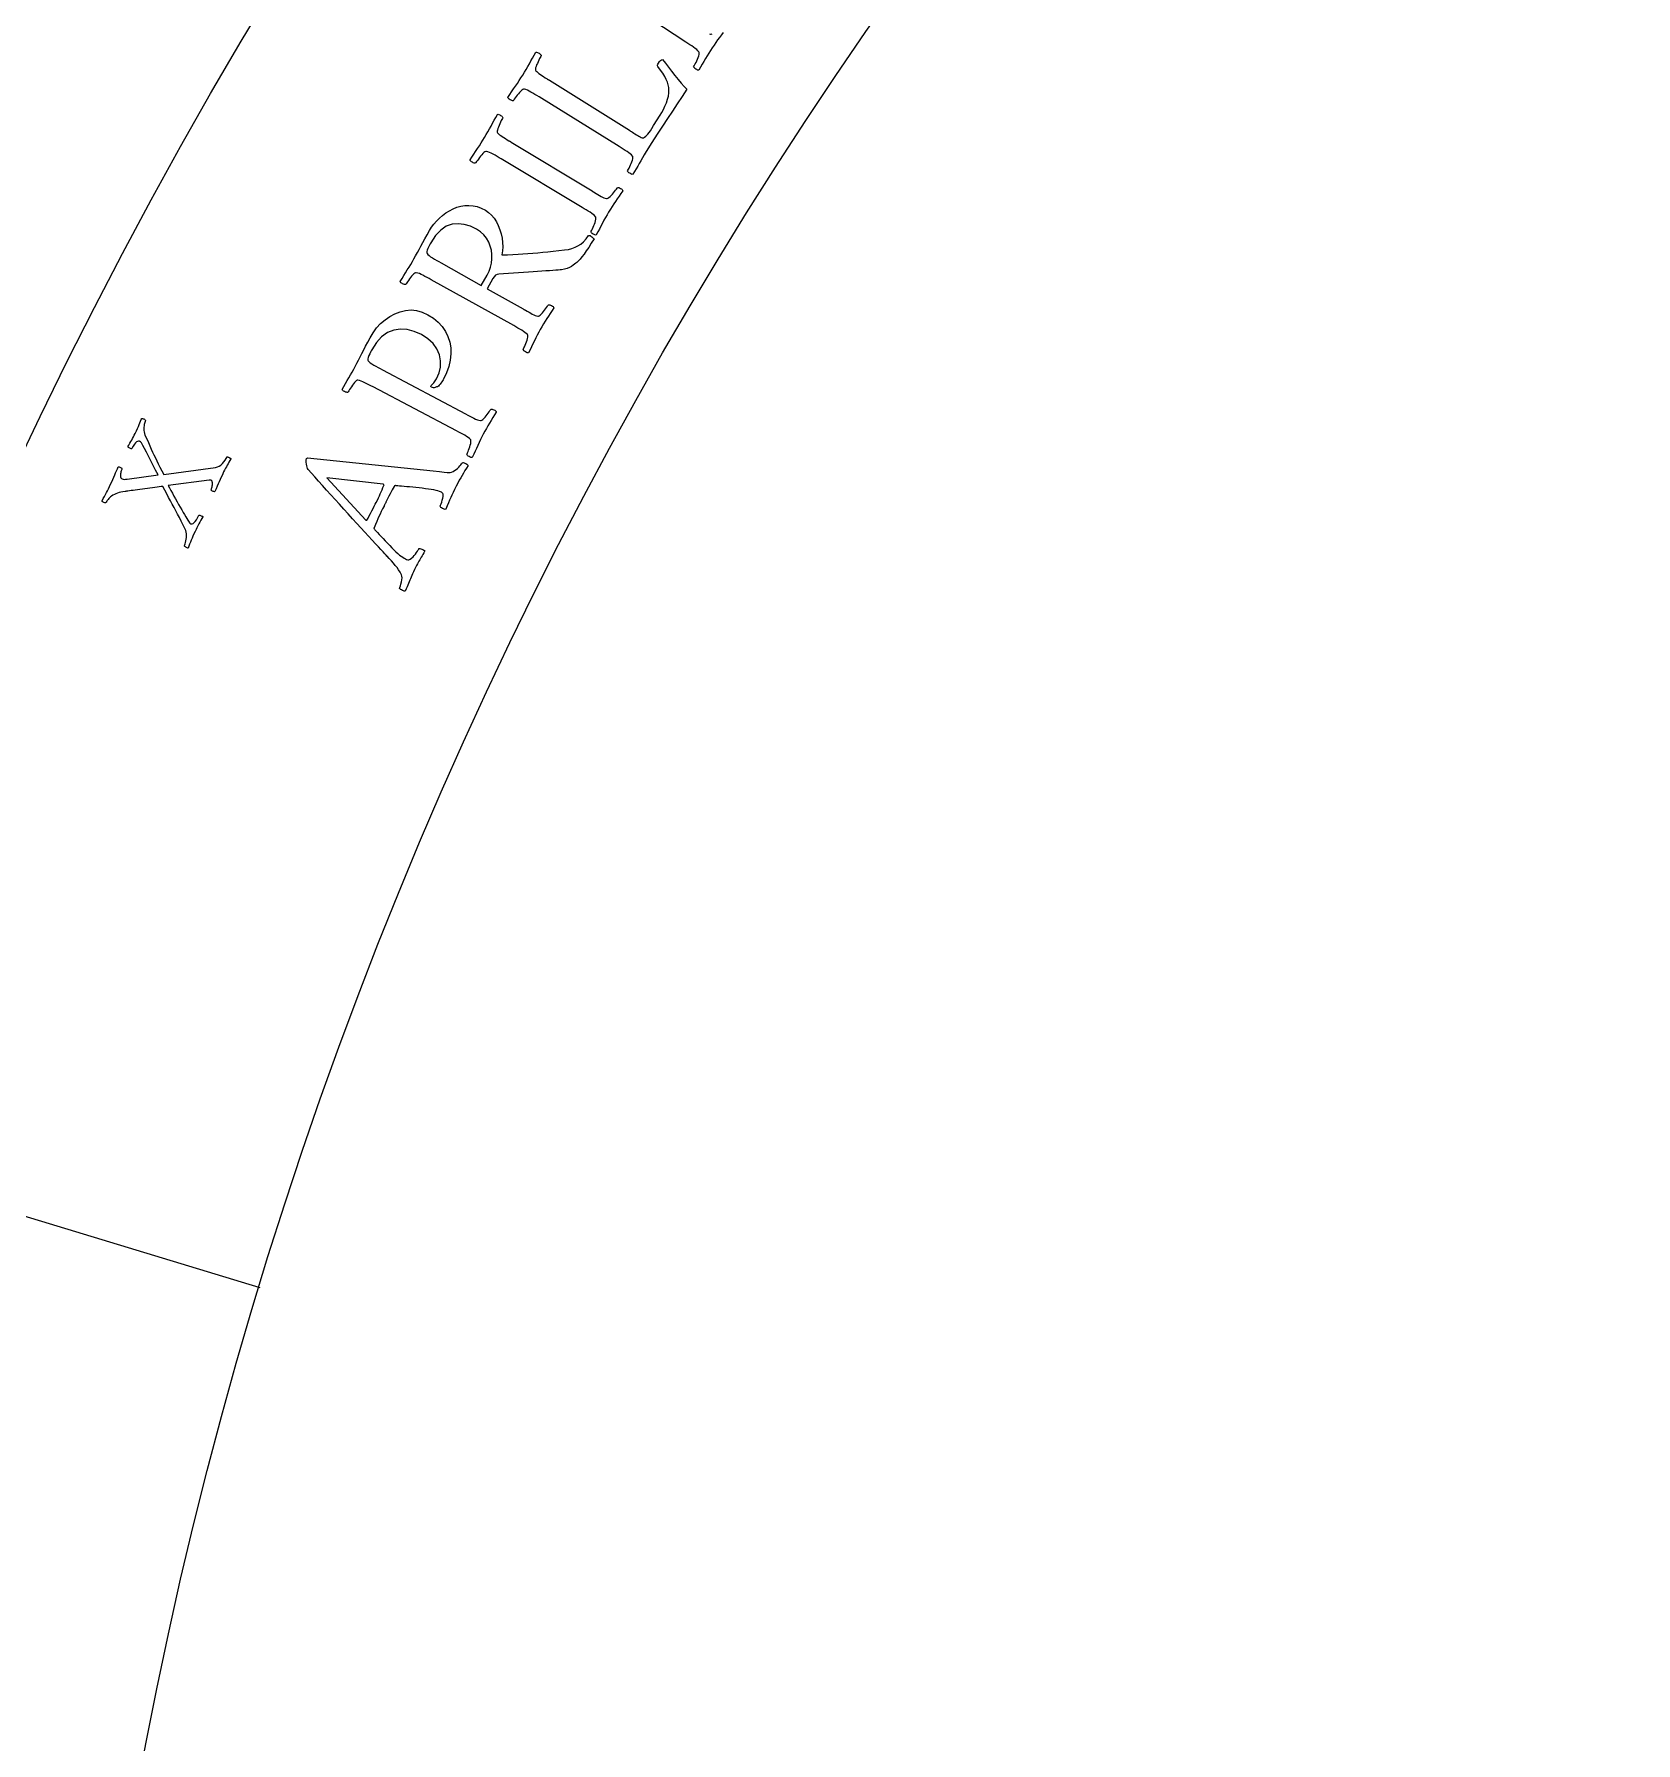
# Model space of a CAD drawing. Header units: millimetres. Extents: x -76 to 76, y -76 to 98.
# Drawn here: x -51.65 to -33.43, y 9.72 to 29.16 of the extents above; entities that cross this region are included whole.
import ezdxf

# ---------------------------------------------------------------- set-up
doc = ezdxf.new("R2010")
doc.units = ezdxf.units.MM
doc.layers.add('ENGRAVE', color=7, linetype='Continuous')
doc.layers.add('TEXT', color=5, linetype='Continuous')

msp = doc.modelspace()

# ---------------------------------------------------------------- linework, layer by layer
at = {"layer": 'ENGRAVE'}
msp.add_lwpolyline([(-57.8136, 17.5545), (-49.0871, 14.9047)], dxfattribs=at)
for radius in [74.48, 74.48, 72.485, 68.78, 68.78, 65.854, 60.42, 60.42, 57.228, 51.3, 51.3]:
    msp.add_circle((0, 0), radius, dxfattribs=at)
at = {"layer": 'TEXT'}
for points in [[(-43.813, 29.1827), (-43.8349, 29.1537), (-43.8562, 29.1253), (-43.8772, 29.0968), (-43.8979, 29.0676), (-43.9186, 29.0378), (-43.939, 29.0073), (-43.9586, 28.9772), (-43.9779, 28.9466), (-43.9969, 28.9154), (-44.0157, 28.8837), (-44.0344, 28.8515), (-44.0531, 28.819), (-44.0719, 28.7861), (-44.0906, 28.7528), (-44.0981, 28.7525), (-44.1065, 28.7544), (-44.1156, 28.7586), (-44.1257, 28.765), (-44.1351, 28.7724), (-44.1424, 28.7794), (-44.1477, 28.786), (-44.151, 28.7922), (-44.1461, 28.8001), (-44.1399, 28.8109), (-44.1324, 28.8246), (-44.1235, 28.8413), (-44.1144, 28.8595), (-44.1062, 28.8777), (-44.099, 28.896), (-44.0927, 28.9143), (-44.0881, 28.9309), (-44.0862, 28.944), (-44.0869, 28.9538), (-44.0903, 28.9601), (-44.1016, 28.973), (-44.1155, 28.9862), (-44.1318, 28.9997), (-44.1507, 29.0135), (-44.1712, 29.0277), (-44.1926, 29.0423), (-44.2149, 29.0572), (-44.2382, 29.0726), (-45.1352, 29.6621)], [(-43.9713, 29.1654), (-43.9579, 29.1606), (-43.9502, 29.1609), (-43.9407, 29.1645)]]:
    msp.add_lwpolyline(points, dxfattribs=at)
for points in [[(-44.8819, 28.0685), (-44.8795, 28.067), (-44.8765, 28.0651), (-44.8729, 28.0629), (-44.8688, 28.0603), (-44.8583, 28.0537), (-44.8462, 28.0461), (-44.8326, 28.0377), (-44.8176, 28.0282), (-44.802, 28.0187), (-44.7869, 28.0098), (-44.7724, 28.0017), (-44.7584, 27.9942), (-44.7458, 27.9882), (-44.7356, 27.9845), (-44.7278, 27.983), (-44.7224, 27.9838), (-44.7083, 27.9909), (-44.695, 28.0002), (-44.6824, 28.0116), (-44.6706, 28.0252), (-44.6579, 28.0423), (-44.6428, 28.064), (-44.6253, 28.0904), (-44.6054, 28.1216), (-44.5303, 28.2404), (-44.5116, 28.2719), (-44.4936, 28.306), (-44.4765, 28.3427), (-44.4601, 28.382), (-44.4463, 28.4214), (-44.4368, 28.4584), (-44.4316, 28.4932), (-44.4308, 28.5256), (-44.434, 28.5546), (-44.4403, 28.5846), (-44.4497, 28.6157), (-44.4623, 28.6479), (-44.4789, 28.6816), (-44.5004, 28.7171), (-44.5268, 28.7545), (-44.5581, 28.7937), (-44.5615, 28.8009), (-44.5616, 28.8098), (-44.5582, 28.8202), (-44.5515, 28.8324), (-44.5392, 28.8496), (-44.5273, 28.8626), (-44.5159, 28.8713), (-44.505, 28.8757), (-44.4712, 28.8319), (-44.4364, 28.7865), (-44.4006, 28.7395), (-44.3639, 28.6911), (-44.3275, 28.6446), (-44.2926, 28.6035), (-44.2592, 28.5678), (-44.2272, 28.5374), (-44.282, 28.453), (-44.3369, 28.3691), (-44.392, 28.2858), (-44.4474, 28.2029), (-44.5042, 28.1173), (-44.5637, 28.026), (-44.6259, 27.9287), (-44.6907, 27.8255), (-44.7128, 27.7895), (-44.7333, 27.7551), (-44.7522, 27.7224), (-44.7695, 27.6913), (-44.7863, 27.6608), (-44.8038, 27.6301), (-44.8221, 27.599), (-44.8411, 27.5677), (-44.8486, 27.5671), (-44.857, 27.5688), (-44.8663, 27.5728), (-44.8765, 27.5789), (-44.8861, 27.586), (-44.8937, 27.5928), (-44.8991, 27.5993), (-44.9025, 27.6054), (-44.8979, 27.6134), (-44.892, 27.6244), (-44.8848, 27.6384), (-44.8764, 27.6553), (-44.8678, 27.6737), (-44.8601, 27.6921), (-44.8533, 27.7106), (-44.8475, 27.729), (-44.8434, 27.7457), (-44.8418, 27.759), (-44.8428, 27.7687), (-44.8464, 27.7749), (-44.858, 27.7875), (-44.8722, 27.8003), (-44.8889, 27.8134), (-44.9081, 27.8267), (-44.929, 27.8403), (-44.9508, 27.8543), (-44.9736, 27.8687), (-44.9972, 27.8834), (-45.9096, 28.4488), (-45.9334, 28.4635), (-45.9566, 28.4775), (-45.9791, 28.491), (-46.0011, 28.504), (-46.0221, 28.5155), (-46.0416, 28.5248), (-46.0597, 28.5318), (-46.0763, 28.5366), (-46.0843, 28.5374), (-46.0938, 28.534), (-46.1048, 28.5262), (-46.1174, 28.5142), (-46.1306, 28.4997), (-46.1437, 28.4845), (-46.1566, 28.4686), (-46.1693, 28.4521), (-46.181, 28.4365), (-46.1904, 28.4234), (-46.1977, 28.4129), (-46.2029, 28.4049), (-46.21, 28.4051), (-46.2183, 28.407), (-46.2278, 28.4106), (-46.2385, 28.4159), (-46.2486, 28.4222), (-46.2562, 28.4288), (-46.2615, 28.4356), (-46.2643, 28.4426), (-46.2426, 28.4754), (-46.2208, 28.5078), (-46.1991, 28.5398), (-46.1774, 28.5714), (-46.1559, 28.6028), (-46.1351, 28.6342), (-46.1147, 28.6655), (-46.095, 28.6968), (-46.0752, 28.7291), (-46.056, 28.7612), (-46.0374, 28.7932), (-46.0195, 28.8249), (-46.0017, 28.8569), (-45.9832, 28.8895), (-45.9641, 28.9227), (-45.9445, 28.9565), (-45.9369, 28.957), (-45.9285, 28.9553), (-45.9192, 28.9513), (-45.9091, 28.945), (-45.8996, 28.9378), (-45.8922, 28.9309), (-45.8868, 28.9243), (-45.8835, 28.918), (-45.8884, 28.9098), (-45.8946, 28.8986), (-45.9022, 28.8844), (-45.911, 28.8671), (-45.9202, 28.8484), (-45.9286, 28.83), (-45.9363, 28.8119), (-45.9431, 28.7941), (-45.9482, 28.7779), (-45.9503, 28.7645), (-45.9495, 28.7539), (-45.9458, 28.7462), (-45.936, 28.7359), (-45.924, 28.7252), (-45.91, 28.7142), (-45.8939, 28.7029), (-45.8764, 28.6913), (-45.8579, 28.6792), (-45.8385, 28.6668), (-45.8182, 28.654), (-45.815, 28.652), (-45.8117, 28.65), (-45.8084, 28.6479), (-45.8052, 28.6459), (-45.8019, 28.6438), (-45.7986, 28.6418), (-45.7953, 28.6397), (-45.7921, 28.6377)], [(-46.529, 27.9876), (-46.5096, 28.0202), (-46.491, 28.0526), (-46.4729, 28.0849), (-46.4555, 28.1169), (-46.4381, 28.1492), (-46.4202, 28.182), (-46.4016, 28.2155), (-46.3825, 28.2496), (-46.3749, 28.2503), (-46.3664, 28.2487), (-46.3571, 28.2448), (-46.3469, 28.2387), (-46.3373, 28.2316), (-46.3298, 28.2248), (-46.3243, 28.2183), (-46.3209, 28.2121), (-46.3257, 28.2038), (-46.3317, 28.1925), (-46.339, 28.1781), (-46.3477, 28.1607), (-46.3565, 28.1419), (-46.3647, 28.1234), (-46.372, 28.1052), (-46.3786, 28.0873), (-46.3834, 28.071), (-46.3853, 28.0576), (-46.3844, 28.047), (-46.3806, 28.0393), (-46.3706, 28.0292), (-46.3585, 28.0187), (-46.3443, 28.0079), (-46.328, 27.9969), (-46.3103, 27.9855), (-46.2917, 27.9737), (-46.2721, 27.9616), (-46.2516, 27.9491), (-46.2483, 27.9471), (-46.245, 27.9451), (-46.2417, 27.9431), (-46.2384, 27.9411), (-46.2351, 27.9392), (-46.2318, 27.9372), (-46.2285, 27.9352), (-46.2252, 27.9332), (-45.3065, 27.378), (-45.3031, 27.376), (-45.2998, 27.374), (-45.2965, 27.372), (-45.2932, 27.37), (-45.2899, 27.368), (-45.2866, 27.366), (-45.2833, 27.364), (-45.28, 27.362), (-45.2595, 27.3497), (-45.2399, 27.3382), (-45.2212, 27.3273), (-45.2033, 27.3172), (-45.1865, 27.3082), (-45.1707, 27.3008), (-45.1561, 27.2951), (-45.1425, 27.2909), (-45.1349, 27.2915), (-45.1255, 27.2955), (-45.1144, 27.303), (-45.1015, 27.3139), (-45.0881, 27.327), (-45.0749, 27.341), (-45.0621, 27.3561), (-45.0497, 27.3721), (-45.0385, 27.3873), (-45.0293, 27.4), (-45.0222, 27.4103), (-45.0172, 27.4181), (-45.0102, 27.4178), (-45.0019, 27.4159), (-44.9925, 27.4122), (-44.9818, 27.4069), (-44.9716, 27.4007), (-44.9639, 27.3942), (-44.9586, 27.3875), (-44.9556, 27.3806), (-44.9774, 27.3495), (-44.9987, 27.3191), (-45.0194, 27.2892), (-45.0395, 27.2599), (-45.0592, 27.2305), (-45.0787, 27.2005), (-45.0981, 27.1698), (-45.1172, 27.1384), (-45.1355, 27.1076), (-45.1535, 27.0762), (-45.1712, 27.0442), (-45.1887, 27.0117), (-45.206, 26.9788), (-45.2233, 26.9455), (-45.2407, 26.9119), (-45.258, 26.8778), (-45.2655, 26.8772), (-45.2739, 26.8788), (-45.2833, 26.8826), (-45.2935, 26.8886), (-45.3032, 26.8955), (-45.3109, 26.9022), (-45.3165, 26.9086), (-45.32, 26.9146), (-45.3154, 26.9227), (-45.3097, 26.9338), (-45.3027, 26.9479), (-45.2946, 26.9649), (-45.2862, 26.9835), (-45.2788, 27.002), (-45.2724, 27.0206), (-45.2668, 27.0391), (-45.263, 27.0559), (-45.2616, 27.0691), (-45.2628, 27.0788), (-45.2664, 27.085), (-45.2783, 27.0974), (-45.2926, 27.11), (-45.3095, 27.1228), (-45.3289, 27.1358), (-45.35, 27.1491), (-45.3721, 27.1628), (-45.395, 27.1768), (-45.4188, 27.1911), (-46.3398, 27.7425), (-46.3638, 27.7568), (-46.3872, 27.7705), (-46.41, 27.7837), (-46.4322, 27.7963), (-46.4533, 27.8075), (-46.4729, 27.8165), (-46.4911, 27.8233), (-46.5078, 27.8278), (-46.5158, 27.8285), (-46.5253, 27.8249), (-46.5362, 27.817), (-46.5486, 27.8047), (-46.5616, 27.79), (-46.5744, 27.7746), (-46.5871, 27.7586), (-46.5996, 27.7418), (-46.6109, 27.726), (-46.6202, 27.7128), (-46.6274, 27.7022), (-46.6325, 27.6941), (-46.6395, 27.6942), (-46.6478, 27.696), (-46.6574, 27.6994), (-46.6681, 27.7046), (-46.6783, 27.7107), (-46.6861, 27.7172), (-46.6915, 27.7239), (-46.6944, 27.7309), (-46.6732, 27.764), (-46.6519, 27.7967), (-46.6307, 27.829), (-46.6094, 27.861), (-46.5885, 27.8927), (-46.5681, 27.9244), (-46.5483, 27.956), (-46.529, 27.9876)], [(-47.1561, 26.9279), (-47.1329, 26.965), (-47.1062, 27.0009), (-47.0761, 27.0356), (-47.0426, 27.069), (-47.0064, 27.1003), (-46.9683, 27.1283), (-46.9284, 27.1531), (-46.8865, 27.1746), (-46.8432, 27.1921), (-46.7988, 27.2045), (-46.7535, 27.212), (-46.7071, 27.2144), (-46.6602, 27.211), (-46.6134, 27.2007), (-46.5666, 27.1836), (-46.5199, 27.1598), (-46.4829, 27.1345), (-46.4496, 27.104), (-46.4201, 27.0684), (-46.3943, 27.0277), (-46.3724, 26.9835), (-46.3544, 26.9375), (-46.3405, 26.8898), (-46.3305, 26.8404), (-46.3246, 26.7908), (-46.323, 26.7428), (-46.3256, 26.6963), (-46.3325, 26.6515), (-46.2689, 26.6533), (-46.2076, 26.6556), (-46.1485, 26.6585), (-46.0918, 26.6618), (-46.0361, 26.6657), (-45.9802, 26.6702), (-45.9242, 26.6752), (-45.8679, 26.6809), (-45.8101, 26.687), (-45.7492, 26.6935), (-45.6853, 26.7003), (-45.6184, 26.7076), (-45.5754, 26.7142), (-45.5357, 26.724), (-45.4993, 26.737), (-45.4662, 26.7533), (-45.4351, 26.7741), (-45.4044, 26.801), (-45.3743, 26.834), (-45.3447, 26.8729), (-45.3372, 26.8733), (-45.3287, 26.8709), (-45.3193, 26.8656), (-45.3089, 26.8576), (-45.2992, 26.8491), (-45.2918, 26.8423), (-45.2867, 26.8373), (-45.284, 26.834), (-45.315, 26.7827), (-45.3442, 26.7366), (-45.3717, 26.6955), (-45.3974, 26.6595), (-45.4211, 26.6285), (-45.4423, 26.6026), (-45.4611, 26.5818), (-45.4775, 26.566), (-45.4897, 26.5568), (-45.5044, 26.5462), (-45.5216, 26.534), (-45.5413, 26.5204), (-45.5642, 26.5073), (-45.5906, 26.4966), (-45.6206, 26.4884), (-45.6542, 26.4826), (-45.6698, 26.4809), (-45.6912, 26.4789), (-45.7185, 26.4766), (-45.7514, 26.4738), (-45.7892, 26.4709), (-45.8307, 26.4679), (-45.876, 26.4647), (-45.925, 26.4615), (-45.9768, 26.4582), (-46.0303, 26.4546), (-46.0856, 26.451), (-46.1426, 26.4471), (-46.2002, 26.4433), (-46.257, 26.4397), (-46.313, 26.4364), (-46.3684, 26.4334), (-46.3864, 26.4291), (-46.4032, 26.419), (-46.419, 26.4031), (-46.4336, 26.3812), (-46.4987, 26.2664), (-46.0907, 26.036), (-46.0874, 26.0341), (-46.084, 26.0322), (-46.0807, 26.0303), (-46.0773, 26.0284), (-46.0739, 26.0265), (-46.0706, 26.0246), (-46.0672, 26.0227), (-46.0639, 26.0208), (-46.043, 26.0091), (-46.0231, 25.9981), (-46.004, 25.9878), (-45.9859, 25.9782), (-45.9688, 25.9697), (-45.9528, 25.9628), (-45.938, 25.9575), (-45.9243, 25.9537), (-45.9167, 25.9545), (-45.9074, 25.9588), (-45.8965, 25.9666), (-45.884, 25.9779), (-45.8709, 25.9914), (-45.8582, 26.0058), (-45.8459, 26.0212), (-45.8339, 26.0376), (-45.8231, 26.0531), (-45.8144, 26.0661), (-45.8076, 26.0766), (-45.8028, 26.0845), (-45.7958, 26.0845), (-45.7875, 26.0828), (-45.7779, 26.0794), (-45.767, 26.0744), (-45.7567, 26.0685), (-45.7488, 26.0622), (-45.7433, 26.0557), (-45.7402, 26.0488), (-45.761, 26.0172), (-45.7814, 25.9861), (-45.8012, 25.9556), (-45.8204, 25.9257), (-45.8392, 25.8958), (-45.8579, 25.8652), (-45.8763, 25.834), (-45.8946, 25.8021), (-45.9119, 25.7707), (-45.929, 25.7388), (-45.9458, 25.7063), (-45.9623, 25.6733), (-45.9786, 25.6399), (-45.995, 25.6061), (-46.0113, 25.572), (-46.0276, 25.5375), (-46.0351, 25.5366), (-46.0436, 25.5379), (-46.053, 25.5414), (-46.0635, 25.5471), (-46.0734, 25.5538), (-46.0812, 25.5603), (-46.087, 25.5665), (-46.0906, 25.5724), (-46.0864, 25.5807), (-46.081, 25.5919), (-46.0744, 25.6061), (-46.0667, 25.6234), (-46.059, 25.6422), (-46.0521, 25.661), (-46.0462, 25.6797), (-46.0412, 25.6984), (-46.0378, 25.7153), (-46.0369, 25.7285), (-46.0383, 25.7382), (-46.0421, 25.7443), (-46.0543, 25.7563), (-46.0691, 25.7685), (-46.0863, 25.7808), (-46.1061, 25.7933), (-46.1276, 25.8059), (-46.15, 25.8189), (-46.1733, 25.8323), (-46.1976, 25.8459), (-47.1357, 26.3677), (-47.1601, 26.3813), (-47.1838, 26.3943), (-47.207, 26.4068), (-47.2295, 26.4187), (-47.251, 26.4293), (-47.2709, 26.4377), (-47.2893, 26.444), (-47.3061, 26.448), (-47.3141, 26.4485), (-47.3235, 26.4446), (-47.3342, 26.4363), (-47.3462, 26.4238), (-47.3587, 26.4088), (-47.3709, 26.3932), (-47.3829, 26.3771), (-47.3946, 26.3605), (-47.4053, 26.3449), (-47.4139, 26.3318), (-47.4207, 26.3212), (-47.4255, 26.313), (-47.4325, 26.3129), (-47.4409, 26.3144), (-47.4505, 26.3176), (-47.4614, 26.3225), (-47.4718, 26.3283), (-47.4798, 26.3345), (-47.4853, 26.3411), (-47.4885, 26.348), (-47.4682, 26.3816), (-47.4481, 26.4147), (-47.428, 26.4473), (-47.408, 26.4794), (-47.3883, 26.5112), (-47.369, 26.5431), (-47.3502, 26.5751), (-47.3319, 26.6072), (-47.313, 26.6411), (-47.2936, 26.6766), (-47.2737, 26.7134), (-47.2534, 26.7517), (-47.2319, 26.7919), (-47.2085, 26.8347), (-47.1832, 26.8801), (-47.1561, 26.9279)], [(-46.6192, 26.9428), (-46.6901, 26.9773), (-46.7603, 26.9983), (-46.8297, 27.0057), (-46.8984, 26.9997), (-46.9648, 26.9768), (-47.0273, 26.9341), (-47.0859, 26.8715), (-47.1405, 26.7889), (-47.147, 26.7772), (-47.1547, 26.7626), (-47.1637, 26.7451), (-47.1739, 26.7248), (-47.1827, 26.7048), (-47.1873, 26.6882), (-47.1876, 26.6751), (-47.1838, 26.6655), (-47.1743, 26.6547), (-47.1607, 26.643), (-47.143, 26.6303), (-47.1213, 26.6166), (-47.0974, 26.6025), (-47.0733, 26.5884), (-47.049, 26.5743), (-47.0244, 26.5604), (-46.5659, 26.3044), (-46.4995, 26.4216), (-46.4779, 26.4653), (-46.4617, 26.5108), (-46.4509, 26.5581), (-46.4455, 26.6072), (-46.4457, 26.6566), (-46.4518, 26.7047), (-46.4638, 26.7516), (-46.4817, 26.7973), (-46.5059, 26.8401), (-46.5369, 26.8787), (-46.5746, 26.9129), (-46.6192, 26.9428)], [(-47.1736, 25.9704), (-47.1113, 25.931), (-47.0572, 25.8863), (-47.0115, 25.8361), (-46.974, 25.7805), (-46.9451, 25.7207), (-46.9252, 25.658), (-46.9141, 25.5923), (-46.912, 25.5236), (-46.9189, 25.4531), (-46.935, 25.3819), (-46.9603, 25.3101), (-46.9949, 25.2376), (-47.0004, 25.2279), (-47.0073, 25.2172), (-47.0155, 25.2052), (-47.0251, 25.1922), (-47.0352, 25.1795), (-47.0451, 25.1685), (-47.0548, 25.1592), (-47.0643, 25.1516), (-47.0686, 25.1502), (-47.0745, 25.1483), (-47.082, 25.1457), (-47.0911, 25.1425), (-47.101, 25.1401), (-47.111, 25.1399), (-47.1211, 25.142), (-47.1313, 25.1463), (-47.1368, 25.1502), (-47.1394, 25.1544), (-47.1394, 25.1589), (-47.1366, 25.1638), (-47.1293, 25.1719), (-47.1217, 25.1801), (-47.1138, 25.1885), (-47.1056, 25.1972), (-47.0975, 25.2064), (-47.0898, 25.2166), (-47.0824, 25.2277), (-47.0755, 25.2398), (-47.0464, 25.3074), (-47.0314, 25.3755), (-47.0303, 25.4443), (-47.0433, 25.5138), (-47.071, 25.5805), (-47.1144, 25.6411), (-47.1734, 25.6954), (-47.248, 25.7435), (-47.3296, 25.7805), (-47.4092, 25.8015), (-47.4868, 25.8065), (-47.5626, 25.7954), (-47.6343, 25.767), (-47.7, 25.7199), (-47.7596, 25.6541), (-47.8129, 25.5695), (-47.8191, 25.5577), (-47.8264, 25.5429), (-47.8349, 25.5252), (-47.8446, 25.5046), (-47.8529, 25.4843), (-47.857, 25.4677), (-47.8571, 25.4546), (-47.853, 25.4451), (-47.8432, 25.4346), (-47.8293, 25.4232), (-47.8113, 25.4109), (-47.7892, 25.3978), (-47.765, 25.3843), (-47.7405, 25.3708), (-47.7159, 25.3574), (-47.691, 25.3441), (-46.7453, 24.8416), (-46.7207, 24.8286), (-46.6969, 24.8162), (-46.6738, 24.8044), (-46.6515, 24.7932), (-46.6304, 24.7833), (-46.6107, 24.7754), (-46.5924, 24.7696), (-46.5757, 24.7659), (-46.568, 24.7669), (-46.5589, 24.7714), (-46.5482, 24.7795), (-46.536, 24.7911), (-46.5233, 24.8048), (-46.5111, 24.8194), (-46.4993, 24.8347), (-46.488, 24.8509), (-46.4779, 24.8662), (-46.4697, 24.8791), (-46.4633, 24.8895), (-46.4587, 24.8975), (-46.4517, 24.8976), (-46.4434, 24.8962), (-46.4337, 24.8931), (-46.4227, 24.8883), (-46.4123, 24.8826), (-46.4042, 24.8766), (-46.3985, 24.8702), (-46.3952, 24.8634), (-46.4153, 24.8312), (-46.4348, 24.7997), (-46.4538, 24.7687), (-46.4722, 24.7383), (-46.4903, 24.7079), (-46.5082, 24.6769), (-46.5258, 24.6452), (-46.5432, 24.6128), (-46.5597, 24.581), (-46.5758, 24.5489), (-46.5916, 24.5164), (-46.607, 24.4835), (-46.6222, 24.4502), (-46.6375, 24.4163), (-46.6528, 24.382), (-46.6682, 24.3471), (-46.6757, 24.346), (-46.6842, 24.3471), (-46.6937, 24.3504), (-46.7043, 24.3559), (-46.7144, 24.3623), (-46.7224, 24.3685), (-46.7283, 24.3746), (-46.7321, 24.3804), (-46.7281, 24.3887), (-46.7231, 24.3999), (-46.7171, 24.4139), (-46.7101, 24.4309), (-46.7031, 24.4494), (-46.6969, 24.468), (-46.6916, 24.4866), (-46.6871, 24.5054), (-46.6842, 24.5223), (-46.6836, 24.5356), (-46.6852, 24.5452), (-46.6892, 24.5512), (-46.7017, 24.5629), (-46.7168, 24.5747), (-46.7344, 24.5866), (-46.7544, 24.5985), (-46.7763, 24.6106), (-46.799, 24.6231), (-46.8227, 24.6358), (-46.8473, 24.6488), (-47.7972, 25.1486), (-47.822, 25.1616), (-47.8461, 25.174), (-47.8695, 25.1859), (-47.8924, 25.1972), (-47.9141, 25.2073), (-47.9342, 25.2152), (-47.9527, 25.2209), (-47.9696, 25.2245), (-47.9777, 25.2248), (-47.9869, 25.2206), (-47.9974, 25.2121), (-48.0091, 25.1993), (-48.0212, 25.1839), (-48.0331, 25.1681), (-48.0446, 25.1517), (-48.0559, 25.1348), (-48.0661, 25.1189), (-48.0745, 25.1056), (-48.0809, 25.0948), (-48.0855, 25.0865), (-48.0926, 25.0862), (-48.1009, 25.0875), (-48.1107, 25.0905), (-48.1217, 25.095), (-48.1322, 25.1006), (-48.1404, 25.1066), (-48.1461, 25.113), (-48.1494, 25.1199), (-48.13, 25.154), (-48.1107, 25.1876), (-48.0915, 25.2207), (-48.0723, 25.2532), (-48.0534, 25.2856), (-48.035, 25.318), (-48.017, 25.3504), (-47.9996, 25.383), (-47.9815, 25.4174), (-47.963, 25.4533), (-47.9441, 25.4906), (-47.9248, 25.5294), (-47.9043, 25.5702), (-47.882, 25.6136), (-47.8579, 25.6596), (-47.8321, 25.7081), (-47.7971, 25.7661), (-47.7569, 25.8197), (-47.7116, 25.8687), (-47.6612, 25.9132), (-47.6069, 25.9516), (-47.55, 25.982), (-47.4906, 26.0047), (-47.4286, 26.0195), (-47.3653, 26.0246), (-47.3016, 26.0181), (-47.2378, 26), (-47.1736, 25.9704)], [(-50.7829, 24.0421), (-50.77, 24.0699), (-50.7578, 24.0966), (-50.7465, 24.1223), (-50.736, 24.1469), (-50.726, 24.1709), (-50.7159, 24.1947), (-50.7058, 24.2182), (-50.6957, 24.2415), (-50.6911, 24.241), (-50.6853, 24.2394), (-50.678, 24.2366), (-50.6694, 24.2328), (-50.6615, 24.2285), (-50.6562, 24.2245), (-50.6537, 24.2209), (-50.6538, 24.2176), (-50.6565, 24.2113), (-50.6594, 24.2034), (-50.6625, 24.1939), (-50.6657, 24.1828), (-50.6685, 24.1709), (-50.6704, 24.159), (-50.6713, 24.1472), (-50.6712, 24.1353), (-50.6695, 24.1244), (-50.6653, 24.1152), (-50.6588, 24.1078), (-50.65, 24.1021), (-50.6402, 24.0989), (-50.628, 24.0974), (-50.6133, 24.0976), (-50.5961, 24.0996), (-50.2423, 24.1472), (-50.2709, 24.2026), (-50.2986, 24.2567), (-50.3252, 24.3094), (-50.3507, 24.3608), (-50.3746, 24.4082), (-50.3961, 24.4492), (-50.4152, 24.4838), (-50.4319, 24.5119), (-50.4348, 24.5159), (-50.4378, 24.5194), (-50.4411, 24.5224), (-50.4447, 24.5249), (-50.448, 24.5269), (-50.4506, 24.5285), (-50.4524, 24.5296), (-50.4536, 24.5302), (-50.4597, 24.5317), (-50.4674, 24.5311), (-50.4766, 24.5284), (-50.4874, 24.5234), (-50.4994, 24.5142), (-50.5124, 24.4984), (-50.5265, 24.4761), (-50.5415, 24.4472), (-50.5443, 24.446), (-50.5489, 24.4462), (-50.5553, 24.4479), (-50.5634, 24.4511), (-50.5718, 24.455), (-50.5786, 24.4587), (-50.584, 24.4623), (-50.5878, 24.4658), (-50.5756, 24.4871), (-50.5641, 24.5073), (-50.5534, 24.5262), (-50.5433, 24.5438), (-50.5335, 24.5614), (-50.5236, 24.58), (-50.5135, 24.5996), (-50.5033, 24.6202), (-50.4896, 24.6488), (-50.4774, 24.6753), (-50.4667, 24.6996), (-50.4575, 24.7217), (-50.4494, 24.7419), (-50.442, 24.7602), (-50.4352, 24.7766), (-50.4291, 24.7912), (-50.4248, 24.7908), (-50.4194, 24.7896), (-50.413, 24.7875), (-50.4056, 24.7845), (-50.3985, 24.7808), (-50.3928, 24.7765), (-50.3887, 24.7716), (-50.386, 24.7661), (-50.3878, 24.7618), (-50.3903, 24.7549), (-50.3934, 24.7456), (-50.3971, 24.7338), (-50.4007, 24.7202), (-50.4034, 24.7054), (-50.4052, 24.6895), (-50.4062, 24.6724), (-50.4057, 24.6547), (-50.4032, 24.6369), (-50.3988, 24.6189), (-50.3924, 24.6009), (-50.3725, 24.5566), (-50.354, 24.5153), (-50.3368, 24.477), (-50.3211, 24.4417), (-50.3058, 24.408), (-50.2902, 24.3745), (-50.2743, 24.3412), (-50.258, 24.3082), (-50.2407, 24.2738), (-50.2217, 24.2364), (-50.201, 24.1961), (-50.1786, 24.1529), (-49.59, 24.2339), (-49.569, 24.2387), (-49.5489, 24.2476), (-49.5297, 24.2604), (-49.5114, 24.2772), (-49.4947, 24.296), (-49.4802, 24.3147), (-49.4678, 24.3332), (-49.4577, 24.3517), (-49.4529, 24.3518), (-49.4472, 24.3506), (-49.4404, 24.348), (-49.4327, 24.3441), (-49.4253, 24.34), (-49.4197, 24.3365), (-49.4158, 24.3339), (-49.4138, 24.332), (-49.4258, 24.3113), (-49.437, 24.2921), (-49.4473, 24.2743), (-49.4568, 24.2581), (-49.4661, 24.2416), (-49.476, 24.2233), (-49.4864, 24.2031), (-49.4974, 24.181), (-49.5121, 24.1505), (-49.5255, 24.1219), (-49.5376, 24.0951), (-49.5485, 24.0702), (-49.5591, 24.0452), (-49.5707, 24.0182), (-49.583, 23.989), (-49.5963, 23.9578), (-49.6014, 23.957), (-49.6078, 23.9577), (-49.6153, 23.9599), (-49.624, 23.9636), (-49.6319, 23.9679), (-49.6371, 23.9719), (-49.6397, 23.9755), (-49.6395, 23.9787), (-49.6373, 23.9842), (-49.6349, 23.9914), (-49.6323, 24.0003), (-49.6297, 24.0109), (-49.6274, 24.0225), (-49.6259, 24.034), (-49.6252, 24.0456), (-49.6254, 24.0573), (-49.6267, 24.0679), (-49.6297, 24.0764), (-49.6342, 24.0829), (-49.6404, 24.0873), (-49.6421, 24.088), (-49.6443, 24.0885), (-49.6469, 24.0889), (-49.65, 24.0891), (-49.6531, 24.0892), (-49.656, 24.089), (-49.6587, 24.0885), (-49.6611, 24.0879), (-50.1276, 24.029), (-50.1129, 24.0006), (-50.0973, 23.9708), (-50.0806, 23.9398), (-50.0631, 23.9075), (-50.0451, 23.8749), (-50.0272, 23.8426), (-50.0095, 23.8109), (-49.992, 23.7795), (-49.9749, 23.7495), (-49.9587, 23.7215), (-49.9434, 23.6957), (-49.9291, 23.6719), (-49.9162, 23.651), (-49.9054, 23.6337), (-49.8967, 23.62), (-49.8901, 23.6099), (-49.8887, 23.6082), (-49.8871, 23.6061), (-49.8852, 23.6037), (-49.883, 23.6009), (-49.8804, 23.598), (-49.8775, 23.5954), (-49.8742, 23.5931), (-49.8705, 23.5912), (-49.8629, 23.5896), (-49.854, 23.5914), (-49.8438, 23.5966), (-49.8324, 23.6053), (-49.82, 23.6183), (-49.8069, 23.6367), (-49.793, 23.6603), (-49.7783, 23.6893), (-49.7736, 23.6895), (-49.7677, 23.6887), (-49.7607, 23.6867), (-49.7525, 23.6836), (-49.7448, 23.6801), (-49.7391, 23.6769), (-49.7353, 23.6741), (-49.7335, 23.6717), (-49.7449, 23.6515), (-49.7564, 23.6311), (-49.7678, 23.6104), (-49.7792, 23.5895), (-49.7904, 23.5685), (-49.8012, 23.5475), (-49.8116, 23.5266), (-49.8216, 23.5058), (-49.8348, 23.4774), (-49.8467, 23.4511), (-49.8572, 23.4267), (-49.8665, 23.4043), (-49.8752, 23.3827), (-49.8839, 23.3606), (-49.8927, 23.3382), (-49.9016, 23.3152), (-49.9066, 23.3161), (-49.9123, 23.3181), (-49.9188, 23.3213), (-49.926, 23.3257), (-49.9329, 23.3303), (-49.9381, 23.3339), (-49.9417, 23.3367), (-49.9437, 23.3387), (-49.9418, 23.3435), (-49.9392, 23.3519), (-49.9357, 23.3637), (-49.9314, 23.3791), (-49.9271, 23.3968), (-49.9238, 23.4156), (-49.9213, 23.4356), (-49.9197, 23.4566), (-49.9197, 23.4776), (-49.9222, 23.4972), (-49.927, 23.5155), (-49.9343, 23.5324), (-49.9576, 23.5776), (-49.9799, 23.6207), (-50.0013, 23.6617), (-50.0218, 23.7007), (-50.0418, 23.7386), (-50.062, 23.7765), (-50.0823, 23.8144), (-50.1028, 23.8522), (-50.1236, 23.8909), (-50.1452, 23.9313), (-50.1674, 23.9733), (-50.1905, 24.0171), (-50.2096, 24.015), (-50.231, 24.0123), (-50.2546, 24.0092), (-50.2805, 24.0057), (-50.3079, 24.0018), (-50.3358, 23.998), (-50.3642, 23.9943), (-50.3933, 23.9905), (-50.4221, 23.9868), (-50.45, 23.9831), (-50.477, 23.9793), (-50.503, 23.9756), (-50.5273, 23.9721), (-50.5494, 23.9689), (-50.5691, 23.966), (-50.5866, 23.9635), (-50.6009, 23.9614), (-50.6111, 23.96), (-50.6172, 23.9591), (-50.6192, 23.9588), (-50.6442, 23.9554), (-50.6669, 23.9513), (-50.6873, 23.9465), (-50.7054, 23.941), (-50.7224, 23.9344), (-50.7393, 23.9265), (-50.7562, 23.9172), (-50.7729, 23.9065), (-50.7837, 23.8987), (-50.7939, 23.8897), (-50.8035, 23.8797), (-50.8126, 23.8685), (-50.8207, 23.8574), (-50.8275, 23.8474), (-50.8329, 23.8386), (-50.8369, 23.8309), (-50.8393, 23.8287), (-50.8438, 23.8284), (-50.8501, 23.8299), (-50.8585, 23.8334), (-50.8668, 23.8378), (-50.8733, 23.8422), (-50.8778, 23.8467), (-50.8804, 23.8513), (-50.8667, 23.8783), (-50.854, 23.9031), (-50.842, 23.9258), (-50.831, 23.9464), (-50.82, 23.967), (-50.8084, 23.9898), (-50.796, 24.0149), (-50.7829, 24.0421)], [(-47.6366, 23.2218), (-47.6395, 23.2249), (-47.6481, 23.2342), (-47.6625, 23.2497), (-47.6826, 23.2714), (-47.7076, 23.2984), (-47.7368, 23.3298), (-47.7701, 23.3655), (-47.8076, 23.4056), (-47.8481, 23.4492), (-47.8907, 23.4956), (-47.9353, 23.5446), (-47.9821, 23.5963), (-48.0302, 23.6497), (-48.0791, 23.7038), (-48.1287, 23.7584), (-48.1791, 23.8137), (-48.2293, 23.8688), (-48.2784, 23.9228), (-48.3264, 23.9759), (-48.3732, 24.0279), (-48.4181, 24.0778), (-48.4601, 24.1248), (-48.4993, 24.1688), (-48.5357, 24.2098), (-48.5422, 24.2206), (-48.5478, 24.2346), (-48.5526, 24.2516), (-48.5566, 24.2717), (-48.5592, 24.2916), (-48.5599, 24.3082), (-48.5586, 24.3215), (-48.5555, 24.3314), (-48.5543, 24.3335), (-48.5533, 24.3351), (-48.5523, 24.3362), (-48.5514, 24.3367), (-48.5503, 24.3372), (-48.5489, 24.3381), (-48.5471, 24.3393), (-48.545, 24.3409), (-47.1127, 24.194), (-47.0422, 24.1861), (-46.9894, 24.1804), (-46.9543, 24.1769), (-46.9369, 24.1756), (-46.9211, 24.1764), (-46.9048, 24.1803), (-46.8879, 24.1873), (-46.8706, 24.1975), (-46.8535, 24.2096), (-46.8378, 24.2223), (-46.8234, 24.2357), (-46.8102, 24.2497), (-46.799, 24.2629), (-46.7903, 24.2736), (-46.7841, 24.2818), (-46.7805, 24.2876), (-46.772, 24.288), (-46.7627, 24.2862), (-46.7525, 24.2822), (-46.7415, 24.276), (-46.7313, 24.2692), (-46.7236, 24.2638), (-46.7182, 24.2596), (-46.7153, 24.2566), (-46.7341, 24.2258), (-46.7519, 24.1965), (-46.7686, 24.1689), (-46.7843, 24.1429), (-46.7999, 24.1164), (-46.8164, 24.087), (-46.8337, 24.0549), (-46.8519, 24.0199), (-46.8706, 23.9829), (-46.8872, 23.9488), (-46.9017, 23.9178), (-46.9141, 23.8898), (-46.9261, 23.8617), (-46.9397, 23.8302), (-46.9547, 23.7954), (-46.9712, 23.7572), (-46.9787, 23.7561), (-46.9872, 23.7571), (-46.9968, 23.7602), (-47.0074, 23.7655), (-47.0175, 23.772), (-47.0254, 23.7785), (-47.031, 23.7852), (-47.0344, 23.792), (-47.029, 23.804), (-47.0232, 23.8193), (-47.0169, 23.8379), (-47.0101, 23.8599), (-47.0044, 23.8821), (-47.0011, 23.9012), (-47.0002, 23.9172), (-47.0018, 23.9302), (-47.0052, 23.937), (-47.011, 23.9435), (-47.019, 23.9497), (-47.0293, 23.9557), (-47.0419, 23.9609), (-47.059, 23.9661), (-47.0806, 23.9713), (-47.1068, 23.9765), (-47.1363, 23.9815), (-47.1679, 23.9863), (-47.2015, 23.991), (-47.2373, 23.9954), (-47.2739, 23.9995), (-47.31, 24.0035), (-47.3457, 24.0072), (-47.3811, 24.0107), (-47.4146, 24.0138), (-47.4451, 24.0167), (-47.4724, 24.0193), (-47.4967, 24.0216), (-47.5166, 24.0234), (-47.5308, 24.0247), (-47.5393, 24.0255), (-47.5422, 24.0258), (-47.5426, 24.0256), (-47.5439, 24.0252), (-47.5461, 24.0245), (-47.5491, 24.0235), (-47.5523, 24.0222), (-47.5549, 24.0206), (-47.5569, 24.0187), (-47.5584, 24.0166), (-47.5686, 23.9988), (-47.5796, 23.9788), (-47.5912, 23.9567), (-47.6036, 23.9324), (-47.6162, 23.9075), (-47.6283, 23.8834), (-47.6399, 23.8602), (-47.6511, 23.8378), (-47.654, 23.832), (-47.6569, 23.8263), (-47.6598, 23.8205), (-47.6626, 23.8147), (-47.6655, 23.8091), (-47.6681, 23.8037), (-47.6706, 23.7987), (-47.673, 23.7939), (-47.6896, 23.7605), (-47.7047, 23.7297), (-47.7183, 23.7013), (-47.7305, 23.6755), (-47.7426, 23.649), (-47.756, 23.6189), (-47.7706, 23.5851), (-47.7865, 23.5476), (-47.787, 23.5462), (-47.7871, 23.5443), (-47.7869, 23.5419), (-47.7865, 23.539), (-47.786, 23.5362), (-47.7856, 23.5342), (-47.7854, 23.533), (-47.7853, 23.5327), (-47.783, 23.5301), (-47.7759, 23.5226), (-47.7641, 23.5101), (-47.7477, 23.4926), (-47.728, 23.4716), (-47.7065, 23.4486), (-47.6833, 23.4238), (-47.6584, 23.397), (-47.6329, 23.3699), (-47.608, 23.344), (-47.5838, 23.3194), (-47.5603, 23.296), (-47.5372, 23.273), (-47.5154, 23.2529), (-47.4951, 23.2359), (-47.4761, 23.222), (-47.4587, 23.2103), (-47.443, 23.2004), (-47.4289, 23.1922), (-47.4165, 23.1857), (-47.4034, 23.182), (-47.3893, 23.1834), (-47.3744, 23.1899), (-47.3586, 23.2015), (-47.343, 23.216), (-47.3285, 23.2315), (-47.3151, 23.2479), (-47.303, 23.2652), (-47.2925, 23.2813), (-47.2844, 23.2942), (-47.2786, 23.3037), (-47.2752, 23.3099), (-47.2706, 23.3103), (-47.2637, 23.3092), (-47.2545, 23.3066), (-47.243, 23.3026), (-47.2313, 23.2977), (-47.2216, 23.2927), (-47.214, 23.2877), (-47.2083, 23.2826), (-47.2198, 23.2622), (-47.2305, 23.2434), (-47.2404, 23.2262), (-47.2495, 23.2105), (-47.2583, 23.1956), (-47.267, 23.1807), (-47.2758, 23.1658), (-47.2845, 23.1509), (-47.2937, 23.1347), (-47.3037, 23.116), (-47.3147, 23.0946), (-47.3266, 23.0707), (-47.3382, 23.0464), (-47.3486, 23.024), (-47.3577, 23.0034), (-47.3655, 22.9847), (-47.3727, 22.9669), (-47.3799, 22.9491), (-47.3871, 22.9313), (-47.3942, 22.9136), (-47.402, 22.8946), (-47.4108, 22.8734), (-47.4207, 22.8499), (-47.4317, 22.824), (-47.4362, 22.8237), (-47.4429, 22.8252), (-47.4518, 22.8284), (-47.4629, 22.8334), (-47.4742, 22.8391), (-47.4835, 22.8447), (-47.491, 22.8501), (-47.4967, 22.8553), (-47.4915, 22.8677), (-47.4858, 22.8844), (-47.4798, 22.9053), (-47.4733, 22.9305), (-47.4683, 22.956), (-47.467, 22.9782), (-47.4693, 22.9969), (-47.4751, 23.0123), (-47.4897, 23.0399), (-47.5063, 23.0668), (-47.5247, 23.0931), (-47.5451, 23.1188), (-47.5668, 23.1442), (-47.5893, 23.1699), (-47.6126, 23.1957), (-47.6366, 23.2218)], [(-48.3249, 24.1134), (-47.879, 23.6336), (-47.8787, 23.6335), (-47.8777, 23.6333), (-47.8761, 23.633), (-47.8739, 23.6325), (-47.8715, 23.6321), (-47.8697, 23.6322), (-47.8683, 23.6327), (-47.8675, 23.6337), (-47.855, 23.6563), (-47.8416, 23.6811), (-47.8272, 23.7082), (-47.8118, 23.7375), (-47.7968, 23.7664), (-47.7835, 23.7923), (-47.7718, 23.8153), (-47.7617, 23.8353), (-47.7489, 23.8613), (-47.737, 23.8862), (-47.726, 23.9099), (-47.716, 23.9324), (-47.7061, 23.9549), (-47.6958, 23.9784), (-47.6849, 24.0029), (-47.6735, 24.0284), (-47.6728, 24.0306), (-47.6731, 24.0328), (-47.6742, 24.035), (-47.6763, 24.037), (-47.6786, 24.0388), (-47.6802, 24.0401), (-47.6812, 24.0408), (-47.6815, 24.0411)]]:
    msp.add_lwpolyline(points, close=True, dxfattribs=at)

doc.saveas('drawing.dxf')
